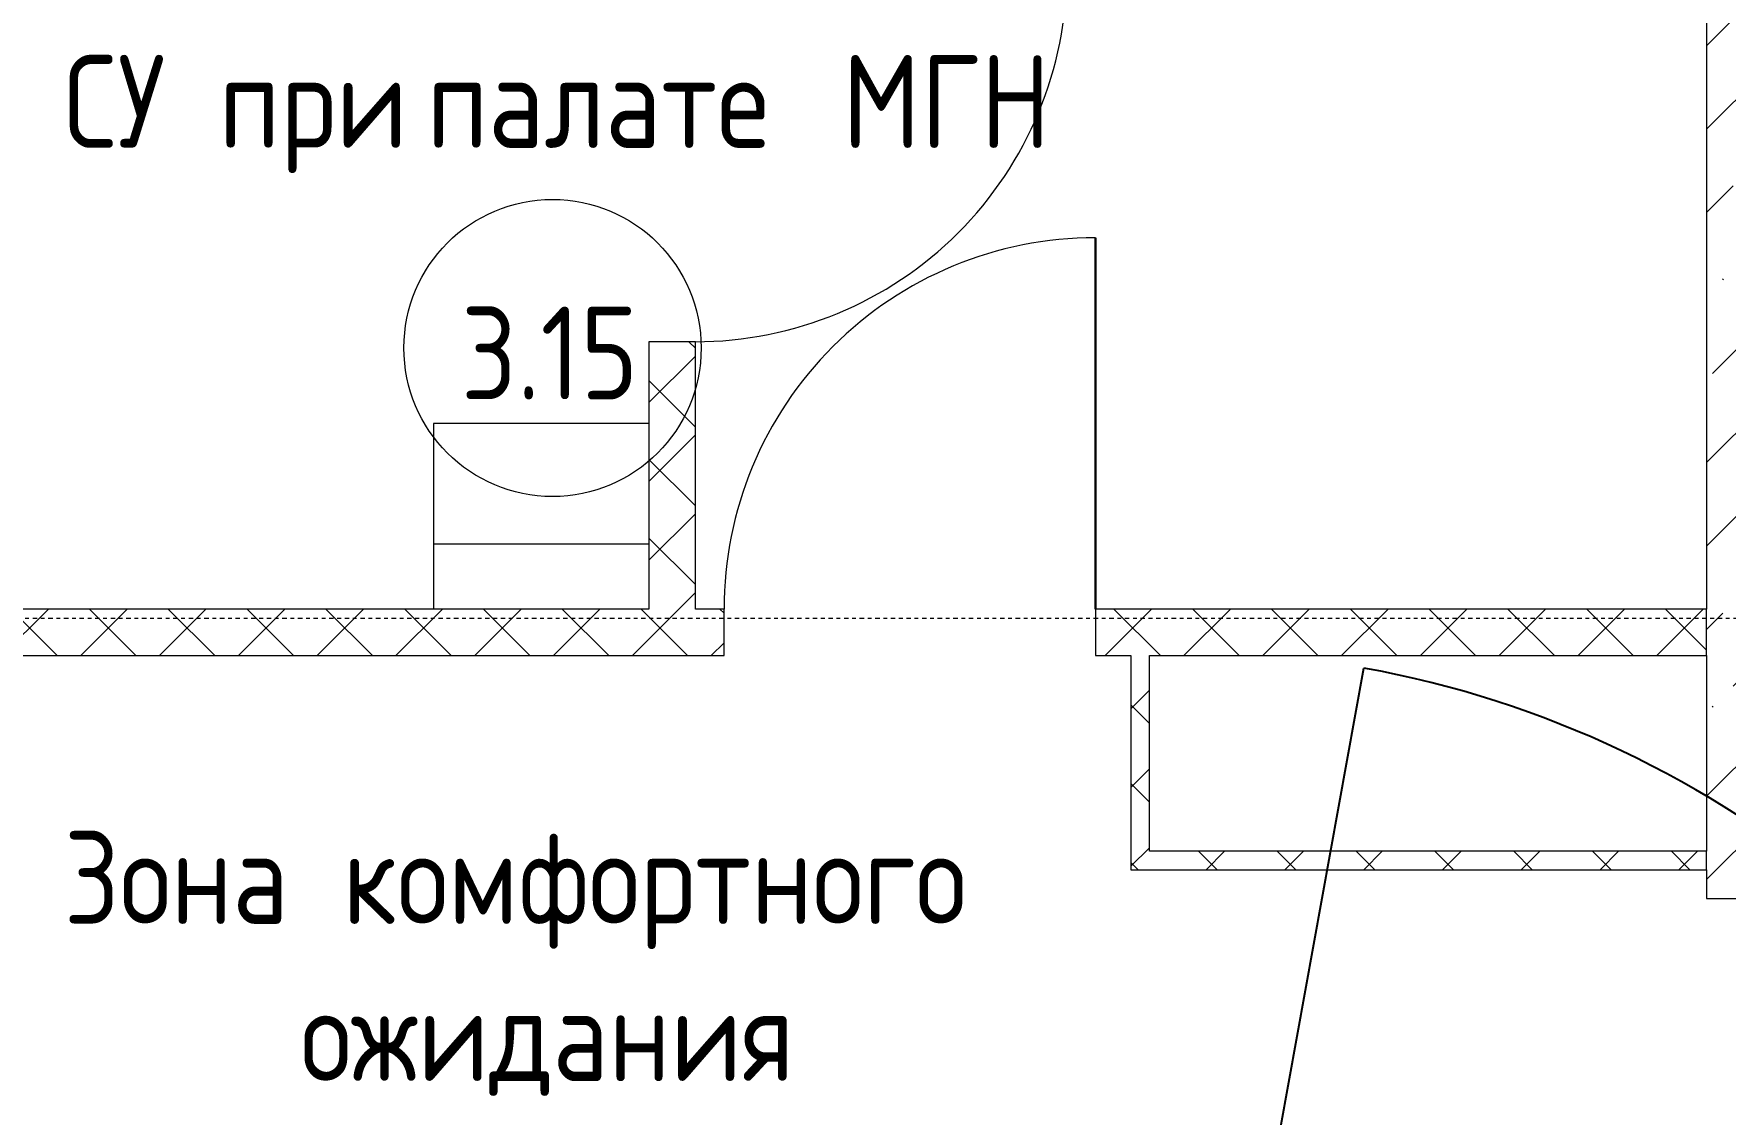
# Model space of a CAD drawing. Header units: millimetres. Extents: x -174154 to -170572, y -111302 to -109817.
# Drawn here: x -170818.69 to -170773.16, y -110861.61 to -110832.52 of the extents above; entities that cross this region are included whole.
import ezdxf

# ---------------------------------------------------------------- set-up
doc = ezdxf.new("R2010")
doc.units = ezdxf.units.MM
doc.linetypes.add('ACAD_ISO02W100', pattern=[15, 12, -3])
doc.linetypes.add('ADSK_Линия сетки', pattern=[21, 12, -3, 3, -3])
doc.layers.get('Defpoints').update_dxf_attribs({"color": 70})
for name, color, linetype, lineweight in [('!Подложка', 252, 'ACAD_ISO02W100', 25), ('Двери', 7, 'Continuous', 18), ('Марки помещений', 7, 'Continuous', 18), ('Оси', 7, 'Continuous', 9), ('Панель', 7, 'Continuous', 18), ('Сантехнические приборы', 7, 'Continuous', 18), ('Стены разрез', 7, 'Continuous', 40), ('Стены штриховка', 7, 'Continuous', 18)]:
    doc.layers.add(name, color=color, linetype=linetype, lineweight=lineweight)
doc.styles.add('GOST Common', font='GOST Common.ttf', dxfattribs={"width": 0.9, "height": 250})
pattern_1 = [(45, (30280.00000000015, 12304.99999999978), (-106.0660171779821, 106.0660171779821), []), (135, (30280.00000000015, 12304.99999999978), (-106.0660171779821, -106.0660171779821), [])]

# ---------------------------------------------------------------- blocks, each defined once
blk = doc.blocks.new('AC_Дверь_Однопольная_ПВХ - 960х2080h В О Л-799633-В_АР_ПЭ_03 Этаж')
at = {"layer": 'Панель', "lineweight": 30}
blk.add_line((499.9999999999943, 62.50000000096315), (499.9999999999943, 1062.500000000963), dxfattribs=at)
at = {"layer": 'Панель'}
blk.add_arc((499.9999999999942, 62.50000000096315), 999.9999999999992, 89.99999999999987, 180, dxfattribs=at)
blk = doc.blocks.new('ADSK_Умывальник_Полукруглый_Керамический_ГОСТ 30493-96 - 4-ой величины-129124-В_АР_ПЭ_03 Этаж')
at = {"layer": 'Сантехнические приборы', "lineweight": 9}
for p, q in [((-18777.07246061843, -2914.999999999943), (-18777.07246061844, -3414.999999999946)), ((-18197.07246061843, -2914.999999999945), (-18777.07246061843, -2914.999999999943)), ((-18197.07246061844, -3239.999999999945), (-18777.07246061844, -3239.999999999944))]:
    blk.add_line(p, q, dxfattribs=at)
blk = doc.blocks.new('AC_Дверь_Однопольная_ПВХ - 960х2080h В Вл П с доводчиком-799593-В_АР_ПЭ_03 Этаж')
at = {"layer": 'Панель', "lineweight": 30}
blk.add_line((-500.0000000000111, 62.5000000009599), (-500.0000000000111, 1062.50000000096), dxfattribs=at)
at = {"layer": 'Панель'}
blk.add_arc((-500.000000000011, 62.5000000009599), 1000.000000000001, 3.180554681463517e-14, 90.00000000000017, dxfattribs=at)
blk = doc.blocks.new('ADSK_Марка_Помещение_2_ГОСТ21-501-2011 - Имя и Категория-86712-В_АР_ПЭ_03 Этаж')
at = {"layer": 'Марки помещений'}
blk.add_circle((1.928857696959173e-16, -1.244575859722303e-16), 4.000000000000004, dxfattribs=at)
blk = doc.blocks.new('A$C7b4e20c5')
at = {"layer": 'Стены разрез', "lineweight": 20, "true_color": 0x636466}
h = blk.add_hatch(dxfattribs=at)
h.set_pattern_fill('FP_4', color=251, style=0, pattern_type=2)
h.set_pattern_definition([(45, (30280.00000000015, 12304.99999999978), (84.1902546884139, 308.6966577151427), [396.875, -79.375, 3.353, -76.02199999999999])])
h.paths.add_polyline_path([(15130.00000110864, 8110.549192472518), (15130.00000110865, 14469.99999999983), (14930.00000110864, 14469.99999999983), (14930.00000110864, 8110.549192472518)])
h = blk.add_hatch(dxfattribs=at)
h.set_pattern_fill('FP_1', color=251, style=0, pattern_type=2)
h.set_pattern_definition(pattern_1)
h.paths.add_polyline_path([(12082.92753938169, 8889.999999999836), (12207.92753938169, 8889.999999999836), (12207.92753938169, 9609.999999999838), (12082.92753938169, 9609.999999999838)])
h.paths.add_polyline_path([(12138.85495140086, 10609.99999999985), (12207.92753938169, 10609.99999999985), (12207.92753938169, 10783.49999999984), (12082.9275393817, 10783.49999999984), (12082.9275393817, 10609.99999999985)])
h = blk.add_hatch(dxfattribs=at)
h.set_pattern_fill('FP_1', color=251, style=0, pattern_type=2)
h.set_pattern_definition(pattern_1)
h.paths.add_polyline_path([(14930.00000110864, 8764.999999999822), (14930.00000110864, 8889.999999999829), (13285.00000931538, 8889.999999999829), (13285.00000931538, 8764.999999999822), (13430.00000851604, 8764.999999999822)])
h.paths.add_polyline_path([(12138.85495140086, 8764.99999999983), (12285.00000931539, 8764.99999999983), (12285.00000931539, 8889.999999999836), (9244.999999999985, 8889.999999999845), (9244.999999999985, 8764.99999999984)])
h.paths.add_polyline_path([(8244.999999999982, 8764.99999999984), (8244.999999999982, 8889.999999999845), (5354.999999999975, 8889.999999999854), (5354.999999999975, 8764.999999999847)])
h.paths.add_polyline_path([(4354.999999999975, 8764.999999999858), (4354.999999999975, 8889.999999999864), (3654.999999999971, 8889.999999999864), (3654.999999999971, 8764.999999999858)])
h.paths.add_polyline_path([(2429.999999999989, 8764.999999999858), (2654.999999999971, 8764.999999999858), (2654.999999999971, 8889.999999999864), (409.9999999999891, 8889.999999999873), (409.9999999999891, 8764.999999999865), (429.9999999999891, 8764.999999999865)])
h = blk.add_hatch(dxfattribs=at)
h.set_pattern_fill('FP_1', color=251, style=0, pattern_type=2)
h.set_pattern_definition(pattern_1)
h.paths.add_polyline_path([(13430.00000851604, 8188.049192472527), (13430.00000851604, 8764.999999999822), (13380.00000851604, 8764.999999999822), (13380.00000851604, 8188.049192472527)])
h = blk.add_hatch(dxfattribs=at)
h.set_pattern_fill('FP_1', color=251, style=0, pattern_type=2)
h.set_pattern_definition(pattern_1)
h.paths.add_polyline_path([(14930.00000110864, 8188.049192472517), (14930.00000110864, 8238.049192472525), (13430.00000851604, 8238.049192472532), (13430.00000851604, 8188.049192472527)])
at = {"layer": 'Оси', "linetype": 'ADSK_Линия сетки'}
blk.add_line((32780.00000000002, 8864.999999999767), (-1856.358330931362, 8864.99999999988), dxfattribs=at)
at = {"layer": 'Стены разрез', "color": 251, "lineweight": 20, "true_color": 0x636466}
for p, q in [((14930.00000110866, 14334.99999999983), (14930.00000110865, 8889.999999999825)), ((12207.92753938171, 9609.999999999844), (12082.92753938171, 9609.999999999844)), ((12082.92753938171, 9609.999999999844), (12082.92753938171, 8889.999999999834)), ((12207.92753938171, 8889.999999999834), (12207.92753938171, 9609.999999999844)), ((12082.92753938171, 8889.999999999834), (10150.0002455541, 8889.99999999984)), ((12285.0000093154, 8889.999999999834), (12207.92753938171, 8889.999999999834)), ((12285.0000093154, 8764.999999999833), (12285.0000093154, 8889.999999999834)), ((14930.00000110865, 8889.999999999825), (13285.0000093154, 8889.99999999983)), ((13285.0000093154, 8889.99999999983), (13285.0000093154, 8764.99999999983)), ((9245.000000000004, 8764.999999999844), (12285.0000093154, 8764.999999999833)), ((13285.0000093154, 8764.99999999983), (13380.00000851606, 8764.999999999829)), ((13380.00000851606, 8764.99999999983), (13380.00000851606, 8188.04919247253)), ((13430.00000851606, 8764.99999999983), (14930.00000110865, 8764.999999999825)), ((13430.00000851606, 8238.04919247253), (13430.00000851606, 8764.999999999829)), ((14930.00000110865, 8764.999999999825), (14930.00000110865, 8238.049192472525)), ((14930.00000110865, 8238.049192472525), (13430.00000851606, 8238.04919247253)), ((13380.00000851606, 8188.04919247253), (14930.00000110865, 8188.049192472526)), ((14930.00000110865, 8188.049192472525), (14930.00000110865, 8110.549192472526)), ((14930.00000110865, 8110.549192472526), (15330.00000110865, 8110.549192472524))]:
    blk.add_line(p, q, dxfattribs=at)
at = {"layer": 'Стены штриховка', "color": 251, "lineweight": 20, "true_color": 0x636466}
for p, q in [((14930.00000110865, 8764.999999999825), (14930.00000110865, 8889.999999999825)), ((14930.00000110865, 8188.049192472526), (14930.00000110865, 8238.049192472525))]:
    blk.add_line(p, q, dxfattribs=at)
at = {"layer": 'Двери', "color": 251, "lineweight": 20, "true_color": 0x636466, "rotation": 269.9999999999999}
blk.add_blockref('AC_Дверь_Однопольная_ПВХ - 960х2080h В Вл П с доводчиком-799593-В_АР_ПЭ_03 Этаж', (12145.42753938171, 10109.99999999983), dxfattribs=at)
at = {"layer": 'Двери', "color": 251, "lineweight": 20, "true_color": 0x636466}
blk.add_blockref('AC_Дверь_Однопольная_ПВХ - 960х2080h В О Л-799633-В_АР_ПЭ_03 Этаж', (12785.00000931541, 8827.499999999833), dxfattribs=at)
at = {"layer": 'Марки помещений', "color": 251, "lineweight": 20, "true_color": 0x636466, "xscale": 99.99999999999993, "yscale": 99.99999999999993, "zscale": 99.99999999999993}
blk.add_blockref('ADSK_Марка_Помещение_2_ГОСТ21-501-2011 - Имя и Категория-86712-В_АР_ПЭ_03 Этаж', (11823.32401307037, 9593.17150411689), dxfattribs=at)
at = {"layer": 'Сантехнические приборы', "color": 251, "lineweight": 20, "true_color": 0x636466}
blk.add_blockref('ADSK_Умывальник_Полукруглый_Керамический_ГОСТ 30493-96 - 4-ой величины-129124-В_АР_ПЭ_03 Этаж', (30280.00000000015, 12304.99999999978), dxfattribs=at)
at = {"layer": 'Марки помещений', "color": 251, "lineweight": 20, "true_color": 0x636466, "char_height": 249.9999999999997, "attachment_point": 1, "style": 'GOST Common'}
for s, insert, width in [('СУ', (10507.81073994396, 10381.83735898676), 411.2656874999996), ('МГН', (12603.31073994396, 10381.83735898676), 656.5820624999997), ('при', (10924.52948994396, 10381.83735898676), 584.4301874999994), ('палате', (11484.12323994396, 10381.83735898676), 1262.657812499999), ('3.15', (11576.56073994396, 9704.563595712178), 606.0757499999993), ('Зона', (10507.81073994396, 8292.598587450226), 815.3161874999992), ('комфортного', (11257.90448994396, 8292.598587450226), 2265.568874999998), ('ожидания', (11144.79511494396, 7869.265254116892), 1630.632374999999)]:
    blk.add_mtext(s, dxfattribs=dict(at, insert=insert, width=width))

msp = doc.modelspace()

# ---------------------------------------------------------------- linework, layer by layer
at = {"layer": 'Defpoints', "ltscale": 5}
msp.add_lwpolyline([(-170787.8211885701, -110876.8459541275), (-170766.6892509002, -110894.7409558836, 0.5773502691846677), (-170782.8896312831, -110849.5976583963)], format="xyb", dxfattribs=at)
msp.add_lwpolyline([(-170787.8211885697, -110876.8459541278), (-170782.8896312831, -110849.5976583966)], dxfattribs=at)

# ---------------------------------------------------------------- block references
at = {"layer": '!Подложка', "ltscale": 20, "xscale": 0.01, "yscale": 0.01, "zscale": 0.01}
msp.add_blockref('A$C7b4e20c5', (-170922.9627586185, -110936.9123824751), dxfattribs=at)

doc.saveas('drawing.dxf')
